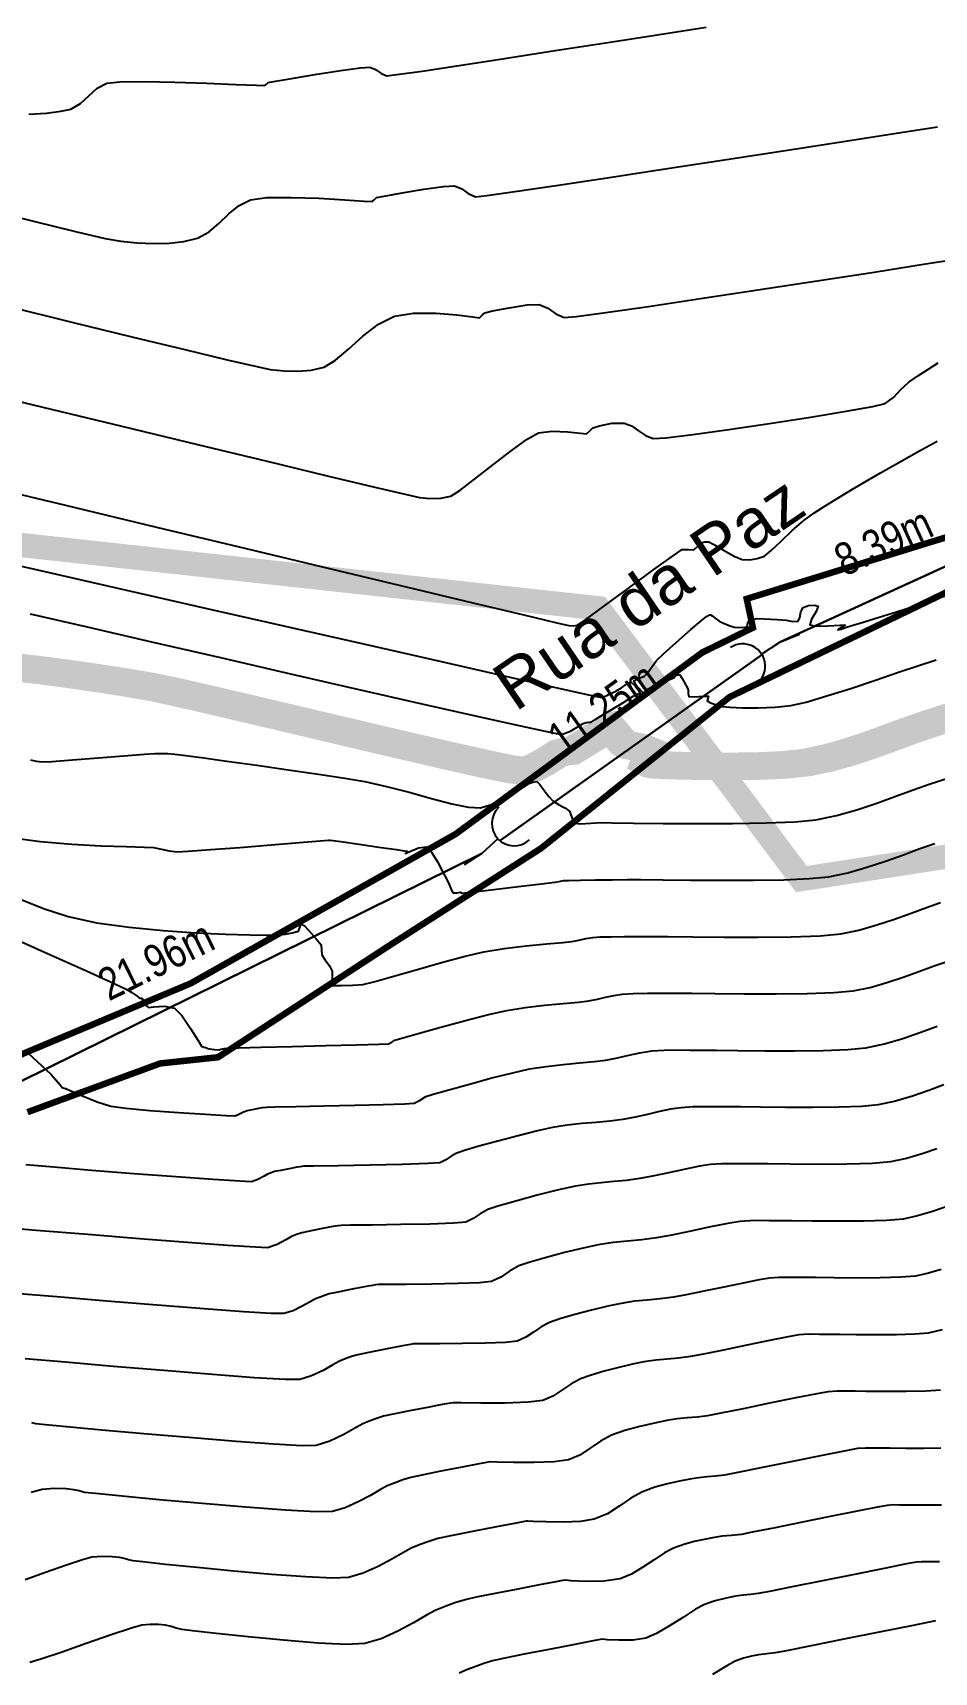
# Model space of a CAD drawing. Extents: x 360931 to 362237, y 7351473 to 7352200.
# Drawn here: x 361418.2 to 361446, y 7351632.7 to 7351683.3 of the extents above; entities that cross this region are included whole.
import ezdxf
from ezdxf.enums import TextEntityAlignment as Align

# ---------------------------------------------------------------- set-up
doc = ezdxf.new("R2010")
doc.units = 0
for name, color, linetype in [('A_Curvas Intermediarias', 37, 'Continuous'), ('A_Curvas Mestras', 32, 'Continuous'), ('LISTAGEM_TEXTO', 7, 'Continuous'), ('PONTOS-Pontos - Água_U', 1, 'Continuous'), ('PS_IND_COMPRIMENTO', 7, 'Continuous'), ('ZZ-Carimbo Texto', 7, 'Continuous')]:
    doc.layers.add(name, color=color, linetype=linetype)
doc.layers.add('TUBO_PE_80_NTS194_PN_12_5', color=5, linetype='Continuous', lineweight=30)
doc.styles.add('CARIMBO', font='arial.ttf', dxfattribs={"height": 2})
doc.styles.add('ROMANS', font='arial.ttf', dxfattribs={"height": 2})
picture_1 = doc.add_image_def('image1.tif', size_in_pixel=(23490, 20550))

# ---------------------------------------------------------------- blocks, each defined once
blk = doc.blocks.new('*U1152')
for p, q in [((-0.135, 0), (0, 0)), ((0, 0), (0.128, -0.025))]:
    blk.add_line(p, q)
blk.add_arc((-0.272, 0), 0.138, 270.0906, 90.0906)
blk = doc.blocks.new('*U1153')
for p, q in [((-0.135, 0), (0, 0)), ((0, 0), (0.128, -0.025))]:
    blk.add_line(p, q)
blk.add_arc((-0.272, 0), 0.138, 270.0906, 90.0906)

msp = doc.modelspace()

# ---------------------------------------------------------------- linework, layer by layer
at = {"color": 0, "const_width": 0.2}
for points in [[(361412.568, 7351649.564), (361423.092, 7351653.98), (361431.258, 7351658.585), (361438.854, 7351664.179), (361440.415, 7351664.944), (361440.224, 7351665.833), (361448.455, 7351668.374), (361451.634, 7351671.14), (361451.57, 7351679.047), (361452.079, 7351686.611), (361456.305, 7351688.802), (361456.052, 7351695.047), (361453.496, 7351694.922), (361451.724, 7351695.616), (361447.458, 7351701.365), (361445.694, 7351704.072), (361443.28, 7351706.114), (361431.558, 7351713.087), (361426.053, 7351704.347), (361421.922, 7351700.852), (361413.675, 7351692.547)], [(361452.65, 7351673.523), (361452.267, 7351670.75), (361451.916, 7351669.857), (361448.342, 7351666.984), (361439.698, 7351662.808), (361433.889, 7351658.146), (361429.264, 7351655.181), (361423.935, 7351651.704), (361422.149, 7351651.513), (361418.063, 7351650.011)]]:
    msp.add_lwpolyline(points, dxfattribs=at)
at = {"layer": 'A_Curvas Intermediarias', "flags": 128}
for points, elevation in [([(361418.104, 7351680.769), (361418.646, 7351680.805), (361419.091, 7351680.86), (361419.396, 7351680.929), (361419.693, 7351681.1), (361419.951, 7351681.336), (361420.208, 7351681.569), (361420.506, 7351681.731), (361420.913, 7351681.77), (361421.661, 7351681.775), (361422.602, 7351681.756), (361423.591, 7351681.724), (361424.481, 7351681.689), (361425.125, 7351681.662), (361425.378, 7351681.652), (361425.429, 7351681.699), (361425.48, 7351681.748), (361425.705, 7351681.788), (361426.257, 7351681.883), (361426.98, 7351682.002), (361427.718, 7351682.118), (361428.314, 7351682.202), (361428.612, 7351682.226), (361428.787, 7351682.148), (361428.948, 7351682.032), (361429.124, 7351681.955), (361429.441, 7351681.99), (361430.22, 7351682.102), (361431.36, 7351682.274), (361432.762, 7351682.489), (361434.325, 7351682.732), (361435.949, 7351682.984), (361437.533, 7351683.231), (361438.977, 7351683.454)], 33), ([(361416.803, 7351677.836), (361418.295, 7351677.464), (361419.547, 7351677.157), (361420.461, 7351676.944), (361420.938, 7351676.853), (361421.44, 7351676.811), (361421.941, 7351676.788), (361422.427, 7351676.797), (361422.885, 7351676.848), (361423.301, 7351676.953), (361423.658, 7351677.143), (361423.971, 7351677.408), (361424.269, 7351677.697), (361424.581, 7351677.957), (361424.939, 7351678.137), (361425.44, 7351678.202), (361426.191, 7351678.209), (361427.043, 7351678.179), (361427.842, 7351678.132), (361428.439, 7351678.091), (361428.682, 7351678.076), (361428.749, 7351678.137), (361428.816, 7351678.2), (361429.055, 7351678.248), (361429.607, 7351678.348), (361430.28, 7351678.46), (361430.883, 7351678.547), (361431.223, 7351678.568), (361431.442, 7351678.471), (361431.644, 7351678.326), (361431.863, 7351678.229), (361432.214, 7351678.266), (361433.077, 7351678.386), (361434.349, 7351678.574), (361435.928, 7351678.812), (361437.712, 7351679.084), (361439.597, 7351679.374), (361441.481, 7351679.665), (361443.263, 7351679.941), (361444.838, 7351680.185), (361446.104, 7351680.38)], 32), ([(361417.447, 7351674.851), (361419.43, 7351674.365), (361421.28, 7351673.912), (361422.907, 7351673.517), (361424.22, 7351673.201), (361425.128, 7351672.99), (361425.54, 7351672.905), (361425.971, 7351672.866), (361426.391, 7351672.85), (361426.801, 7351672.878), (361427.205, 7351672.976), (361427.556, 7351673.185), (361427.957, 7351673.531), (361428.401, 7351673.93), (361428.875, 7351674.295), (361429.372, 7351674.542), (361429.962, 7351674.638), (361430.642, 7351674.636), (361431.288, 7351674.583), (361431.777, 7351674.523), (361431.987, 7351674.5), (361432.069, 7351674.574), (361432.151, 7351674.653), (361432.393, 7351674.709), (361432.901, 7351674.808), (361433.455, 7351674.893), (361433.834, 7351674.91), (361434.098, 7351674.793), (361434.339, 7351674.619), (361434.603, 7351674.503), (361434.983, 7351674.539), (361435.887, 7351674.66), (361437.196, 7351674.849), (361438.795, 7351675.087), (361440.565, 7351675.355), (361442.39, 7351675.635), (361444.151, 7351675.907), (361445.731, 7351676.155), (361447.013, 7351676.358)], 31), ([(361416.472, 7351669.378), (361419.232, 7351668.718), (361422.042, 7351668.046), (361424.802, 7351667.386), (361427.412, 7351666.761), (361429.774, 7351666.196), (361431.788, 7351665.714), (361433.354, 7351665.34), (361434.373, 7351665.098), (361434.745, 7351665.011), (361434.882, 7351665.004), (361435.015, 7351665.022), (361435.27, 7351665.201), (361435.856, 7351665.629), (361436.61, 7351666.183), (361437.367, 7351666.738), (361437.965, 7351667.169), (361438.239, 7351667.353), (361438.427, 7351667.351), (361438.595, 7351667.347), (361438.723, 7351667.456), (361438.822, 7351667.558), (361438.938, 7351667.589), (361439.056, 7351667.594), (361439.208, 7351667.51), (361439.504, 7351667.333), (361439.833, 7351667.151), (361440.082, 7351667.051), (361440.315, 7351667.038), (361440.546, 7351667.074), (361440.767, 7351667.154), (361440.982, 7351667.319), (361441.281, 7351667.609), (361441.627, 7351667.945), (361441.981, 7351668.249), (361442.292, 7351668.47), (361442.658, 7351668.709), (361443.061, 7351668.959), (361443.484, 7351669.212), (361443.907, 7351669.462), (361444.347, 7351669.717), (361444.914, 7351670.04), (361445.525, 7351670.382), (361446.096, 7351670.695)], 29), ([(361415.727, 7351667.326), (361418.237, 7351666.755), (361420.888, 7351666.152), (361423.585, 7351665.539), (361426.232, 7351664.938), (361428.735, 7351664.37), (361430.998, 7351663.857), (361432.928, 7351663.421), (361434.428, 7351663.083), (361435.404, 7351662.865), (361435.762, 7351662.789), (361435.916, 7351662.856), (361436.015, 7351662.917), (361436.081, 7351662.932), (361436.188, 7351662.99), (361436.364, 7351663.089), (361436.515, 7351663.205), (361436.664, 7351663.268), (361436.792, 7351663.155), (361436.935, 7351662.962), (361437.005, 7351662.859), (361437.076, 7351662.899), (361436.987, 7351662.991), (361436.823, 7351663.169), (361436.746, 7351663.308), (361436.881, 7351663.379), (361437.076, 7351663.451), (361437.183, 7351663.574), (361437.306, 7351663.753), (361437.446, 7351663.929), (361437.662, 7351664.135), (361438.054, 7351664.491), (361438.501, 7351664.885), (361438.816, 7351665.152), (361438.988, 7351665.287), (361439.058, 7351665.333), (361439.076, 7351665.339), (361439.105, 7351665.337), (361439.164, 7351665.312), (361439.25, 7351665.243), (361439.375, 7351665.148), (361439.513, 7351665.08), (361439.679, 7351665.009), (361439.834, 7351664.963), (361440.08, 7351664.953), (361440.236, 7351664.974), (361440.25, 7351665.052), (361440.264, 7351665.134), (361440.373, 7351665.181), (361440.53, 7351665.224), (361440.774, 7351665.219), (361441.167, 7351665.196), (361441.443, 7351665.177), (361441.64, 7351665.135), (361441.807, 7351665.141), (361441.863, 7351665.257), (361441.896, 7351665.432), (361441.966, 7351665.566), (361442.123, 7351665.628), (361442.31, 7351665.643), (361442.427, 7351665.604), (361442.368, 7351665.447), (361442.22, 7351665.208), (361442.173, 7351665.029), (361442.369, 7351664.989), (361442.737, 7351664.999), (361443.094, 7351665.023), (361443.258, 7351665.022), (361443.147, 7351664.946), (361443.035, 7351664.879), (361443.132, 7351664.899), (361443.267, 7351664.947), (361443.434, 7351664.999), (361443.807, 7351665.114), (361444.302, 7351665.269), (361444.836, 7351665.436), (361445.324, 7351665.591), (361445.793, 7351665.743), (361446.404, 7351665.943)], 28), ([(361418.142, 7351665.369), (361419.898, 7351664.966), (361421.886, 7351664.509), (361424.008, 7351664.021), (361426.167, 7351663.524), (361428.268, 7351663.043), (361430.214, 7351662.599), (361431.908, 7351662.216), (361433.254, 7351661.915), (361434.155, 7351661.721), (361434.515, 7351661.656), (361434.791, 7351661.754), (361435.049, 7351661.907), (361435.181, 7351661.993), (361435.279, 7351662.017), (361435.357, 7351662.033), (361435.433, 7351662.037), (361435.555, 7351662.112), (361435.823, 7351662.277), (361436.101, 7351662.446), (361436.405, 7351662.633), (361436.725, 7351662.829), (361436.889, 7351662.917), (361436.95, 7351662.844), (361437.011, 7351662.771), (361437.122, 7351662.82), (361437.214, 7351662.887), (361437.16, 7351662.955), (361437.105, 7351663.022), (361437.331, 7351663.127), (361437.747, 7351663.302), (361437.975, 7351663.398), (361438.034, 7351663.474), (361438.097, 7351663.489), (361438.164, 7351663.495), (361438.232, 7351663.383), (361438.347, 7351663.174), (361438.416, 7351663.036), (361438.421, 7351662.919), (361438.436, 7351662.82), (361438.605, 7351662.816), (361438.892, 7351662.833), (361439.049, 7351662.837), (361439.025, 7351662.765), (361439.001, 7351662.69), (361439.09, 7351662.643), (361439.281, 7351662.569), (361439.483, 7351662.514), (361439.7, 7351662.495), (361440.09, 7351662.478), (361440.582, 7351662.474), (361441.105, 7351662.492), (361441.587, 7351662.543), (361442.059, 7351662.651), (361442.697, 7351662.839), (361443.431, 7351663.075), (361444.19, 7351663.329), (361444.903, 7351663.57), (361445.498, 7351663.767), (361446.059, 7351663.949)], 27), ([(361417.532, 7351658.477), (361418.47, 7351658.354), (361419.429, 7351658.274), (361420.333, 7351658.224), (361421.105, 7351658.197), (361421.669, 7351658.182), (361421.948, 7351658.169), (361422.193, 7351658.123), (361422.426, 7351658.071), (361422.671, 7351658.04), (361423.01, 7351658.055), (361423.706, 7351658.104), (361424.61, 7351658.173), (361425.573, 7351658.249), (361426.448, 7351658.32), (361427.086, 7351658.372), (361427.337, 7351658.393), (361427.405, 7351658.391), (361427.474, 7351658.388), (361427.719, 7351658.353), (361428.288, 7351658.271), (361428.962, 7351658.174), (361429.433, 7351658.105), (361429.672, 7351658.07), (361429.752, 7351658.058), (361429.763, 7351658.056), (361429.758, 7351658.047), (361429.731, 7351658.009), (361429.715, 7351657.984), (361429.843, 7351658.05), (361430.112, 7351658.164), (361430.357, 7351658.189), (361430.516, 7351658.028), (361430.699, 7351657.726), (361430.865, 7351657.409), (361430.971, 7351657.2), (361431.055, 7351657.026), (361431.131, 7351656.856), (361431.184, 7351656.768), (361431.304, 7351656.77), (361431.4, 7351656.788), (361431.446, 7351656.759), (361431.739, 7351656.793), (361432.435, 7351656.875), (361433.273, 7351656.974), (361433.987, 7351657.058), (361434.314, 7351657.098), (361434.445, 7351657.126), (361434.577, 7351657.15), (361434.743, 7351657.156), (361435.1, 7351657.163), (361435.569, 7351657.17), (361436.075, 7351657.177), (361436.54, 7351657.184), (361436.957, 7351657.183), (361437.635, 7351657.175), (361438.493, 7351657.165), (361439.453, 7351657.159), (361440.437, 7351657.16), (361441.365, 7351657.176), (361442.158, 7351657.21), (361442.739, 7351657.268), (361443.336, 7351657.391), (361443.928, 7351657.558), (361444.504, 7351657.749), (361445.051, 7351657.948), (361445.56, 7351658.136), (361446.02, 7351658.295)], 24), ([(361417.508, 7351656.707), (361418.562, 7351656.288), (361419.319, 7351656.038), (361420.201, 7351655.851), (361421.199, 7351655.711), (361422.241, 7351655.609), (361423.255, 7351655.54), (361424.169, 7351655.497), (361424.912, 7351655.475), (361425.412, 7351655.465), (361425.597, 7351655.463), (361425.646, 7351655.443), (361425.694, 7351655.425), (361425.739, 7351655.454), (361425.786, 7351655.485), (361425.883, 7351655.489), (361426.009, 7351655.497), (361426.217, 7351655.534), (361426.412, 7351655.59), (361426.46, 7351655.707), (361426.488, 7351655.803), (361426.54, 7351655.788), (361426.593, 7351655.765), (361426.723, 7351655.626), (361426.96, 7351655.359), (361427.108, 7351655.165), (361427.124, 7351655.013), (361427.135, 7351654.857), (361427.226, 7351654.713), (361427.366, 7351654.52), (361427.455, 7351654.359), (361427.45, 7351654.135), (361427.42, 7351653.993), (361427.381, 7351653.956), (361427.347, 7351653.922), (361427.46, 7351653.916), (361427.734, 7351653.914), (361428.077, 7351653.922), (361428.394, 7351653.949), (361428.731, 7351654.03), (361429.313, 7351654.193), (361430.041, 7351654.403), (361430.818, 7351654.625), (361431.546, 7351654.82), (361432.127, 7351654.954), (361432.751, 7351655.054), (361433.424, 7351655.134), (361434.056, 7351655.196), (361434.557, 7351655.241), (361434.837, 7351655.271), (361435.055, 7351655.315), (361435.264, 7351655.363), (361435.483, 7351655.399), (361435.701, 7351655.411), (361436.042, 7351655.419), (361436.459, 7351655.423), (361436.901, 7351655.426), (361437.321, 7351655.431), (361437.789, 7351655.429), (361438.561, 7351655.42), (361439.527, 7351655.41), (361440.576, 7351655.407), (361441.598, 7351655.418), (361442.484, 7351655.45), (361443.123, 7351655.51), (361443.682, 7351655.625), (361444.236, 7351655.781), (361444.775, 7351655.96), (361445.287, 7351656.146), (361445.764, 7351656.322), (361446.193, 7351656.471)], 23), ([(361417.003, 7351655.656), (361418.588, 7351654.943), (361419.879, 7351654.363), (361420.756, 7351653.966), (361421.103, 7351653.807), (361421.278, 7351653.697), (361421.441, 7351653.582), (361421.516, 7351653.529), (361421.584, 7351653.522), (361421.664, 7351653.403), (361421.743, 7351653.283), (361421.792, 7351653.24), (361421.953, 7351653.261), (361422.29, 7351653.278), (361422.598, 7351653.22), (361422.82, 7351652.987), (361423.091, 7351652.592), (361423.322, 7351652.217), (361423.427, 7351652.045), (361423.496, 7351652.02), (361423.562, 7351652.001), (361423.616, 7351651.979), (361423.67, 7351651.959), (361423.822, 7351651.946), (361423.966, 7351651.936), (361424.023, 7351651.954), (361424.124, 7351651.969), (361424.273, 7351651.988), (361424.564, 7351651.996), (361425.268, 7351652.013), (361426.219, 7351652.036), (361427.252, 7351652.062), (361428.202, 7351652.086), (361428.902, 7351652.106), (361429.187, 7351652.118), (361429.286, 7351652.172), (361429.385, 7351652.231), (361429.597, 7351652.295), (361430.104, 7351652.441), (361430.795, 7351652.635), (361431.556, 7351652.84), (361432.272, 7351653.023), (361432.831, 7351653.148), (361433.399, 7351653.238), (361433.998, 7351653.308), (361434.565, 7351653.363), (361435.04, 7351653.407), (361435.359, 7351653.444), (361435.623, 7351653.495), (361435.874, 7351653.553), (361436.125, 7351653.608), (361436.39, 7351653.649), (361436.728, 7351653.669), (361437.156, 7351653.675), (361437.63, 7351653.675), (361438.101, 7351653.678), (361438.538, 7351653.677), (361439.257, 7351653.668), (361440.156, 7351653.659), (361441.134, 7351653.656), (361442.086, 7351653.666), (361442.911, 7351653.696), (361443.507, 7351653.751), (361444.028, 7351653.859), (361444.544, 7351654.004), (361445.045, 7351654.171), (361445.523, 7351654.345), (361445.967, 7351654.508), (361446.367, 7351654.647)], 22), ([(361418.084, 7351651.833), (361418.373, 7351651.558), (361418.627, 7351651.325), (361418.789, 7351651.171), (361418.933, 7351651.01), (361419.068, 7351650.851), (361419.134, 7351650.775), (361419.189, 7351650.755), (361419.246, 7351650.736), (361419.397, 7351650.667), (361419.755, 7351650.51), (361420.206, 7351650.332), (361420.637, 7351650.2), (361421.092, 7351650.137), (361421.838, 7351650.068), (361422.712, 7351650.002), (361423.549, 7351649.947), (361424.188, 7351649.911), (361424.465, 7351649.902), (361424.621, 7351649.966), (361424.724, 7351650.023), (361424.779, 7351650.044), (361424.835, 7351650.063), (361424.997, 7351650.097), (361425.192, 7351650.134), (361425.308, 7351650.152), (361425.424, 7351650.165), (361425.687, 7351650.171), (361426.328, 7351650.184), (361427.198, 7351650.202), (361428.147, 7351650.224), (361429.027, 7351650.246), (361429.687, 7351650.267), (361429.98, 7351650.286), (361430.16, 7351650.382), (361430.338, 7351650.492), (361430.565, 7351650.563), (361431.045, 7351650.702), (361431.68, 7351650.879), (361432.372, 7351651.065), (361433.023, 7351651.229), (361433.536, 7351651.343), (361434.047, 7351651.423), (361434.571, 7351651.484), (361435.074, 7351651.531), (361435.522, 7351651.572), (361435.881, 7351651.617), (361436.244, 7351651.687), (361436.588, 7351651.767), (361436.932, 7351651.842), (361437.296, 7351651.898), (361437.679, 7351651.924), (361438.068, 7351651.929), (361438.468, 7351651.925), (361438.882, 7351651.925), (361439.287, 7351651.924), (361439.953, 7351651.916), (361440.786, 7351651.907), (361441.692, 7351651.905), (361442.575, 7351651.914), (361443.339, 7351651.941), (361443.89, 7351651.993), (361444.469, 7351652.117), (361445.039, 7351652.287), (361445.585, 7351652.479), (361446.091, 7351652.666)], 21), ([(361446.084, 7351648.885), (361445.625, 7351648.724), (361445.145, 7351648.581), (361444.658, 7351648.477), (361444.097, 7351648.428), (361443.31, 7351648.406), (361442.425, 7351648.402), (361441.567, 7351648.409), (361440.864, 7351648.417), (361440.444, 7351648.42), (361440.102, 7351648.42), (361439.775, 7351648.424), (361439.449, 7351648.42), (361439.11, 7351648.397), (361438.769, 7351648.343), (361438.339, 7351648.254), (361437.861, 7351648.148), (361437.376, 7351648.045), (361436.926, 7351647.962), (361436.518, 7351647.909), (361436.127, 7351647.871), (361435.741, 7351647.838), (361435.351, 7351647.795), (361434.945, 7351647.731), (361434.423, 7351647.615), (361433.769, 7351647.451), (361433.106, 7351647.273), (361432.557, 7351647.115), (361432.245, 7351647.012), (361432.013, 7351646.881), (361431.8, 7351646.732), (361431.565, 7351646.622), (361431.193, 7351646.589), (361430.463, 7351646.564), (361429.563, 7351646.545), (361428.681, 7351646.532), (361428.006, 7351646.524), (361427.725, 7351646.52), (361427.627, 7351646.509), (361427.53, 7351646.494), (361427.37, 7351646.464), (361427.049, 7351646.403), (361426.715, 7351646.337), (361426.514, 7351646.293), (361426.355, 7351646.241), (361426.2, 7351646.179), (361426.021, 7351646.081), (361425.752, 7351645.936), (361425.462, 7351645.835), (361425.091, 7351645.846), (361424.226, 7351645.903), (361422.992, 7351645.995), (361421.516, 7351646.11), (361419.921, 7351646.238), (361418.335, 7351646.367), (361416.881, 7351646.487)], 19), ([(361446.334, 7351647.088), (361445.918, 7351646.943), (361445.483, 7351646.813), (361445.042, 7351646.718), (361444.534, 7351646.674), (361443.821, 7351646.654), (361443.019, 7351646.651), (361442.242, 7351646.657), (361441.606, 7351646.665), (361441.225, 7351646.667), (361440.915, 7351646.667), (361440.619, 7351646.671), (361440.324, 7351646.667), (361440.016, 7351646.646), (361439.647, 7351646.585), (361439.111, 7351646.475), (361438.504, 7351646.345), (361437.918, 7351646.222), (361437.448, 7351646.135), (361436.988, 7351646.077), (361436.547, 7351646.037), (361436.107, 7351645.994), (361435.65, 7351645.925), (361435.183, 7351645.824), (361434.606, 7351645.681), (361434.016, 7351645.524), (361433.514, 7351645.379), (361433.198, 7351645.273), (361432.912, 7351645.11), (361432.649, 7351644.926), (361432.358, 7351644.79), (361431.991, 7351644.752), (361431.32, 7351644.727), (361430.509, 7351644.711), (361429.722, 7351644.703), (361429.123, 7351644.7), (361428.876, 7351644.698), (361428.787, 7351644.687), (361428.699, 7351644.674), (361428.496, 7351644.636), (361428.07, 7351644.555), (361427.623, 7351644.466), (361427.354, 7351644.408), (361427.211, 7351644.364), (361427.077, 7351644.314), (361426.938, 7351644.257), (361426.775, 7351644.17), (361426.532, 7351644.032), (361426.247, 7351643.892), (361425.961, 7351643.801), (361425.575, 7351643.808), (361424.715, 7351643.861), (361423.503, 7351643.95), (361422.059, 7351644.063), (361420.506, 7351644.19), (361418.963, 7351644.318), (361417.552, 7351644.437)], 18), ([(361446.211, 7351645.161), (361445.821, 7351645.045), (361445.426, 7351644.96), (361444.971, 7351644.921), (361444.332, 7351644.903), (361443.613, 7351644.9), (361442.917, 7351644.905), (361442.347, 7351644.912), (361442.006, 7351644.914), (361441.728, 7351644.914), (361441.463, 7351644.918), (361441.199, 7351644.914), (361440.923, 7351644.895), (361440.611, 7351644.844), (361440.115, 7351644.745), (361439.517, 7351644.62), (361438.904, 7351644.491), (361438.361, 7351644.38), (361437.97, 7351644.308), (361437.557, 7351644.256), (361437.161, 7351644.22), (361436.766, 7351644.181), (361436.355, 7351644.119), (361435.944, 7351644.032), (361435.443, 7351643.911), (361434.927, 7351643.775), (361434.471, 7351643.643), (361434.152, 7351643.533), (361433.891, 7351643.393), (361433.654, 7351643.228), (361433.416, 7351643.072), (361433.151, 7351642.958), (361432.789, 7351642.915), (361432.177, 7351642.89), (361431.456, 7351642.877), (361430.764, 7351642.874), (361430.241, 7351642.875), (361430.027, 7351642.876), (361429.947, 7351642.866), (361429.868, 7351642.854), (361429.621, 7351642.808), (361429.091, 7351642.706), (361428.53, 7351642.596), (361428.193, 7351642.523), (361428.016, 7351642.467), (361427.848, 7351642.406), (361427.676, 7351642.335), (361427.473, 7351642.227), (361427.17, 7351642.054), (361426.816, 7351641.88), (361426.46, 7351641.767), (361426.011, 7351641.771), (361425.063, 7351641.828), (361423.765, 7351641.924), (361422.263, 7351642.044), (361420.702, 7351642.175), (361419.231, 7351642.302), (361417.996, 7351642.411)], 17), ([(361446.246, 7351643.3), (361445.81, 7351643.202), (361445.408, 7351643.167), (361444.843, 7351643.151), (361444.208, 7351643.149), (361443.592, 7351643.153), (361443.088, 7351643.159), (361442.787, 7351643.161), (361442.462, 7351643.162), (361442.152, 7351643.164), (361441.829, 7351643.144), (361441.5, 7351643.088), (361440.927, 7351642.974), (361440.224, 7351642.829), (361439.508, 7351642.68), (361438.892, 7351642.555), (361438.493, 7351642.481), (361438.126, 7351642.434), (361437.775, 7351642.403), (361437.424, 7351642.369), (361437.059, 7351642.313), (361436.705, 7351642.24), (361436.28, 7351642.141), (361435.837, 7351642.026), (361435.428, 7351641.907), (361435.105, 7351641.793), (361434.802, 7351641.631), (361434.527, 7351641.439), (361434.251, 7351641.258), (361433.944, 7351641.126), (361433.488, 7351641.071), (361432.784, 7351641.047), (361432.033, 7351641.044), (361431.431, 7351641.05), (361431.177, 7351641.053), (361431.107, 7351641.044), (361431.037, 7351641.034), (361430.842, 7351640.998), (361430.387, 7351640.911), (361429.829, 7351640.803), (361429.326, 7351640.702), (361429.033, 7351640.637), (361428.821, 7351640.571), (361428.62, 7351640.497), (361428.414, 7351640.413), (361428.171, 7351640.283), (361427.809, 7351640.077), (361427.384, 7351639.869), (361426.958, 7351639.733), (361426.521, 7351639.73), (361425.657, 7351639.777), (361424.493, 7351639.861), (361423.155, 7351639.969), (361421.772, 7351640.088), (361420.47, 7351640.204), (361419.376, 7351640.305), (361418.617, 7351640.376), (361418.321, 7351640.405), (361418.197, 7351640.436)], 16), ([(361446.205, 7351639.656), (361445.68, 7351639.646), (361445.118, 7351639.648), (361444.635, 7351639.653), (361444.348, 7351639.655), (361444.109, 7351639.656), (361443.88, 7351639.657), (361443.642, 7351639.643), (361443.278, 7351639.577), (361442.551, 7351639.433), (361441.638, 7351639.247), (361440.714, 7351639.059), (361439.955, 7351638.906), (361439.537, 7351638.826), (361439.264, 7351638.792), (361439.002, 7351638.768), (361438.741, 7351638.743), (361438.469, 7351638.702), (361438.152, 7351638.639), (361437.784, 7351638.557), (361437.394, 7351638.45), (361437.012, 7351638.314), (361436.653, 7351638.118), (361436.299, 7351637.872), (361435.931, 7351637.634), (361435.529, 7351637.463), (361435.1, 7351637.396), (361434.566, 7351637.375), (361434.043, 7351637.382), (361433.642, 7351637.399), (361433.479, 7351637.408), (361433.427, 7351637.402), (361433.375, 7351637.394), (361433.122, 7351637.347), (361432.518, 7351637.232), (361431.775, 7351637.088), (361431.103, 7351636.954), (361430.712, 7351636.867), (361430.43, 7351636.779), (361430.164, 7351636.681), (361429.889, 7351636.569), (361429.647, 7351636.442), (361429.292, 7351636.238), (361428.865, 7351636.006), (361428.406, 7351635.799), (361427.956, 7351635.666), (361427.47, 7351635.649), (361426.636, 7351635.688), (361425.58, 7351635.765), (361424.425, 7351635.865), (361423.297, 7351635.973), (361422.321, 7351636.072), (361421.621, 7351636.147), (361421.322, 7351636.182), (361421.179, 7351636.215), (361421.043, 7351636.255), (361420.9, 7351636.285), (361420.678, 7351636.306), (361420.368, 7351636.317), (361420.051, 7351636.294), (361419.756, 7351636.211), (361419.24, 7351636.038), (361418.616, 7351635.82), (361417.997, 7351635.602)], 14), ([(361446.224, 7351637.895), (361445.762, 7351637.896), (361445.365, 7351637.901), (361445.129, 7351637.902), (361444.933, 7351637.903), (361444.744, 7351637.904), (361444.549, 7351637.892), (361444.252, 7351637.839), (361443.624, 7351637.714), (361442.795, 7351637.547), (361441.893, 7351637.365), (361441.051, 7351637.194), (361440.396, 7351637.063), (361440.059, 7351636.999), (361439.76, 7351636.964), (361439.472, 7351636.938), (361439.173, 7351636.896), (361438.911, 7351636.844), (361438.606, 7351636.776), (361438.282, 7351636.687), (361437.965, 7351636.574), (361437.692, 7351636.427), (361437.373, 7351636.215), (361437.026, 7351635.983), (361436.67, 7351635.773), (361436.322, 7351635.631), (361435.822, 7351635.557), (361435.269, 7351635.55), (361434.819, 7351635.571), (361434.63, 7351635.586), (361434.544, 7351635.575), (361434.342, 7351635.537), (361433.839, 7351635.441), (361433.171, 7351635.313), (361432.475, 7351635.177), (361431.889, 7351635.058), (361431.552, 7351634.982), (361431.235, 7351634.883), (361430.936, 7351634.773), (361430.627, 7351634.647), (361430.355, 7351634.505), (361429.956, 7351634.275), (361429.476, 7351634.015), (361428.961, 7351633.781), (361428.454, 7351633.632), (361427.897, 7351633.608), (361427.015, 7351633.649), (361425.955, 7351633.733), (361424.861, 7351633.839), (361423.878, 7351633.945), (361423.15, 7351634.029), (361422.823, 7351634.07), (361422.65, 7351634.11), (361422.486, 7351634.159), (361422.313, 7351634.195), (361422.1, 7351634.216), (361421.847, 7351634.223), (361421.587, 7351634.203), (361421.265, 7351634.107), (361420.645, 7351633.897), (361419.875, 7351633.63), (361419.103, 7351633.361), (361418.476, 7351633.15), (361418.14, 7351633.051)], 13), ([(361446.164, 7351636.147), (361445.91, 7351636.149), (361445.756, 7351636.15), (361445.609, 7351636.151), (361445.455, 7351636.142), (361445.148, 7351636.085), (361444.463, 7351635.949), (361443.548, 7351635.765), (361442.554, 7351635.565), (361441.629, 7351635.378), (361440.921, 7351635.237), (361440.582, 7351635.172), (361440.344, 7351635.144), (361440.115, 7351635.123), (361439.878, 7351635.09), (361439.592, 7351635.032), (361439.256, 7351634.95), (361438.919, 7351634.835), (361438.649, 7351634.688), (361438.272, 7351634.448), (361437.848, 7351634.179), (361437.442, 7351633.942), (361437.115, 7351633.799), (361436.721, 7351633.741), (361436.284, 7351633.735), (361435.929, 7351633.752), (361435.78, 7351633.764), (361435.713, 7351633.755), (361435.491, 7351633.713), (361434.932, 7351633.607), (361434.19, 7351633.464), (361433.417, 7351633.313), (361432.767, 7351633.181), (361432.392, 7351633.097), (361432.124, 7351633.016), (361431.873, 7351632.928), (361431.624, 7351632.831), (361431.365, 7351632.725)], 12), ([(361446.044, 7351634.331), (361445.302, 7351634.183), (361444.303, 7351633.983), (361443.215, 7351633.765), (361442.207, 7351633.563), (361441.447, 7351633.411), (361441.104, 7351633.345), (361440.928, 7351633.324), (361440.758, 7351633.309), (361440.583, 7351633.284), (361440.37, 7351633.241), (361440.122, 7351633.18), (361439.872, 7351633.095), (361439.607, 7351632.949), (361439.17, 7351632.682)], 11)]:
    msp.add_lwpolyline(points, dxfattribs=dict(at, elevation=elevation))
at = {"layer": 'A_Curvas Mestras', "flags": 128}
for points, elevation in [([(361416.104, 7351672.328), (361418.535, 7351671.741), (361420.968, 7351671.154), (361423.305, 7351670.589), (361425.448, 7351670.072), (361427.301, 7351669.626), (361428.766, 7351669.276), (361429.746, 7351669.045), (361430.143, 7351668.958), (361430.475, 7351668.93), (361430.796, 7351668.933), (361431.11, 7351668.999), (361431.385, 7351669.17), (361431.841, 7351669.519), (361432.395, 7351669.957), (361432.963, 7351670.4), (361433.462, 7351670.758), (361433.805, 7351670.947), (361434.23, 7351671.004), (361434.703, 7351670.982), (361435.098, 7351670.938), (361435.291, 7351670.923), (361435.389, 7351671.012), (361435.487, 7351671.105), (361435.693, 7351671.169), (361436.068, 7351671.245), (361436.445, 7351671.252), (361436.674, 7351671.163), (361436.888, 7351671.015), (361437.105, 7351670.868), (361437.343, 7351670.777), (361437.734, 7351670.801), (361438.559, 7351670.901), (361439.673, 7351671.056), (361440.93, 7351671.242), (361442.185, 7351671.437), (361443.293, 7351671.62), (361444.11, 7351671.767), (361444.49, 7351671.857), (361444.753, 7351672.045), (361444.976, 7351672.284), (361445.221, 7351672.516), (361445.518, 7351672.713), (361446.126, 7351673.103)], 30), ([(361418.157, 7351660.87), (361418.331, 7351660.832), (361418.513, 7351660.808), (361418.822, 7351660.824), (361419.45, 7351660.871), (361420.24, 7351660.934), (361421.031, 7351660.999), (361421.666, 7351661.049), (361421.985, 7351661.071), (361422.193, 7351661.071), (361422.393, 7351661.064), (361422.6, 7351661.049), (361422.862, 7351661.016), (361423.427, 7351660.941), (361424.211, 7351660.834), (361425.129, 7351660.706), (361426.097, 7351660.567), (361427.03, 7351660.43), (361427.844, 7351660.303), (361428.453, 7351660.2), (361429.122, 7351660.053), (361429.823, 7351659.87), (361430.509, 7351659.681), (361431.134, 7351659.518), (361431.654, 7351659.411), (361432.022, 7351659.391), (361432.481, 7351659.535), (361432.953, 7351659.785), (361433.333, 7351660.027), (361433.514, 7351660.145), (361433.638, 7351660.187), (361433.756, 7351660.2), (361433.847, 7351660.11), (361433.939, 7351659.984), (361434.017, 7351659.881), (361434.128, 7351659.737), (361434.257, 7351659.601), (361434.428, 7351659.492), (361434.625, 7351659.389), (361434.765, 7351659.288), (361434.831, 7351659.091), (361434.904, 7351658.922), (361435.1, 7351658.897), (361435.423, 7351658.917), (361435.759, 7351658.937), (361436.077, 7351658.934), (361436.739, 7351658.924), (361437.645, 7351658.914), (361438.695, 7351658.907), (361439.79, 7351658.91), (361440.831, 7351658.927), (361441.719, 7351658.964), (361442.355, 7351659.026), (361442.991, 7351659.157), (361443.621, 7351659.334), (361444.233, 7351659.538), (361444.816, 7351659.75), (361445.357, 7351659.95), (361445.846, 7351660.119), (361446.454, 7351660.316)], 25), ([(361446.3, 7351650.854), (361445.835, 7351650.682), (361445.332, 7351650.506), (361444.807, 7351650.349), (361444.274, 7351650.235), (361443.767, 7351650.187), (361443.063, 7351650.162), (361442.25, 7351650.153), (361441.416, 7351650.156), (361440.649, 7351650.164), (361440.035, 7351650.171), (361439.663, 7351650.173), (361439.288, 7351650.173), (361438.931, 7351650.178), (361438.575, 7351650.173), (361438.203, 7351650.147), (361437.88, 7351650.099), (361437.533, 7351650.027), (361437.167, 7351649.943), (361436.788, 7351649.86), (361436.403, 7351649.789), (361436.004, 7351649.738), (361435.583, 7351649.698), (361435.144, 7351649.659), (361434.695, 7351649.609), (361434.241, 7351649.537), (361433.773, 7351649.434), (361433.183, 7351649.287), (361432.555, 7351649.12), (361431.975, 7351648.959), (361431.525, 7351648.828), (361431.292, 7351648.752), (361431.115, 7351648.651), (361430.952, 7351648.538), (361430.772, 7351648.454), (361430.396, 7351648.427), (361429.607, 7351648.401), (361428.618, 7351648.379), (361427.641, 7351648.361), (361426.889, 7351648.349), (361426.574, 7351648.343), (361426.467, 7351648.33), (361426.361, 7351648.314), (361426.173, 7351648.279), (361425.865, 7351648.218), (361425.674, 7351648.178), (361425.568, 7351648.142), (361425.462, 7351648.101), (361425.352, 7351648.039), (361425.165, 7351647.939), (361424.964, 7351647.869), (361424.608, 7351647.88), (361423.784, 7351647.933), (361422.644, 7351648.014), (361421.343, 7351648.113), (361420.034, 7351648.217), (361418.872, 7351648.314), (361418.011, 7351648.393)], 20), ([(361446.194, 7351641.444), (361445.755, 7351641.409), (361445.136, 7351641.398), (361444.474, 7351641.399), (361443.905, 7351641.406), (361443.567, 7351641.408), (361443.286, 7351641.409), (361443.016, 7351641.41), (361442.736, 7351641.394), (361442.389, 7351641.333), (361441.739, 7351641.203), (361440.931, 7351641.038), (361440.111, 7351640.869), (361439.423, 7351640.73), (361439.015, 7351640.654), (361438.695, 7351640.613), (361438.388, 7351640.586), (361438.082, 7351640.556), (361437.764, 7351640.507), (361437.382, 7351640.43), (361436.933, 7351640.326), (361436.473, 7351640.199), (361436.058, 7351640.054), (361435.714, 7351639.869), (361435.401, 7351639.651), (361435.087, 7351639.444), (361434.737, 7351639.295), (361434.294, 7351639.234), (361433.675, 7351639.211), (361433.037, 7351639.213), (361432.536, 7351639.224), (361432.328, 7351639.231), (361432.267, 7351639.223), (361432.206, 7351639.214), (361431.982, 7351639.172), (361431.453, 7351639.072), (361430.802, 7351638.946), (361430.214, 7351638.828), (361429.873, 7351638.752), (361429.625, 7351638.675), (361429.392, 7351638.589), (361429.151, 7351638.491), (361428.939, 7351638.38), (361428.628, 7351638.201), (361428.254, 7351637.998), (361427.852, 7351637.816), (361427.457, 7351637.7), (361426.952, 7351637.691), (361426.014, 7351637.741), (361424.795, 7351637.832), (361423.447, 7351637.946), (361422.124, 7351638.067), (361420.976, 7351638.176), (361420.158, 7351638.258), (361419.821, 7351638.293), (361419.654, 7351638.336), (361419.487, 7351638.376), (361419.256, 7351638.397), (361418.89, 7351638.41), (361418.515, 7351638.386), (361418.174, 7351638.292)], 15)]:
    msp.add_lwpolyline(points, dxfattribs=dict(at, elevation=elevation))
at = {"layer": 'LISTAGEM_TEXTO', "color": 3, "const_width": 0.75, "elevation": 82}
msp.add_lwpolyline([(361523.7, 7351756.873), (361511.33, 7351757.982), (361498.466, 7351765.259), (361495.486, 7351771.577), (361464.036, 7351756.741), (361458.263, 7351746.907), (361448.957, 7351726.83), (361437.449, 7351720.38), (361434.744, 7351715.83), (361412.836, 7351678.871), (361412.627, 7351668.067), (361435.653, 7351665.543), (361441.908, 7351657.196), (361503.026, 7351666.652), (361536.566, 7351681.165), (361551.447, 7351668.93), (361566.951, 7351662.595), (361569.508, 7351649.105), (361593.285, 7351639.839), (361727.858, 7351658.655), (361789.322, 7351701.351), (361828.667, 7351718.275)], dxfattribs=at)
at = {"layer": 'LISTAGEM_TEXTO', "color": 41, "true_color": 0xf4ee51, "const_width": 0.85, "elevation": 26}
for points in [[(361417.594, 7351663.735), (361417.873, 7351663.713), (361418.211, 7351663.676), (361418.789, 7351663.603), (361419.53, 7351663.503), (361420.36, 7351663.383), (361421.203, 7351663.252), (361421.984, 7351663.117), (361422.646, 7351662.978), (361423.691, 7351662.739), (361425.017, 7351662.429), (361426.519, 7351662.075), (361428.093, 7351661.703), (361429.636, 7351661.34), (361431.043, 7351661.014), (361432.212, 7351660.752), (361433.037, 7351660.58), (361433.416, 7351660.527), (361433.741, 7351660.629), (361434.074, 7351660.806), (361434.347, 7351660.981), (361434.495, 7351661.072), (361434.662, 7351661.115), (361434.779, 7351661.137), (361434.841, 7351661.14), (361434.902, 7351661.144), (361435.075, 7351661.248), (361435.444, 7351661.474), (361435.811, 7351661.7), (361435.984, 7351661.807), (361436.037, 7351661.842), (361436.089, 7351661.869), (361436.199, 7351661.743), (361436.393, 7351661.511), (361436.497, 7351661.384), (361436.552, 7351661.348), (361436.745, 7351661.309), (361437.109, 7351661.224), (361437.327, 7351661.135), (361437.282, 7351660.952), (361437.219, 7351660.801), (361437.311, 7351660.753), (361437.429, 7351660.724), (361437.635, 7351660.714), (361438.146, 7351660.695), (361438.873, 7351660.678), (361439.724, 7351660.67), (361440.609, 7351660.68), (361441.437, 7351660.716), (361442.118, 7351660.788), (361442.792, 7351660.927), (361443.46, 7351661.114), (361444.109, 7351661.331), (361444.727, 7351661.555), (361445.301, 7351661.767), (361445.819, 7351661.946), (361446.463, 7351662.155)], [(361417.727, 7351663.71), (361418.065, 7351663.672), (361418.642, 7351663.6), (361419.383, 7351663.499), (361420.213, 7351663.38), (361421.056, 7351663.249), (361421.837, 7351663.114), (361422.499, 7351662.974), (361423.545, 7351662.736), (361424.87, 7351662.426), (361426.372, 7351662.072), (361427.946, 7351661.699), (361429.489, 7351661.337), (361430.897, 7351661.01), (361432.065, 7351660.748), (361432.89, 7351660.577), (361433.269, 7351660.524), (361433.595, 7351660.625), (361433.927, 7351660.803), (361434.2, 7351660.977), (361434.348, 7351661.069), (361434.516, 7351661.112), (361434.632, 7351661.134), (361434.694, 7351661.137), (361434.755, 7351661.141), (361434.929, 7351661.245), (361435.297, 7351661.471), (361435.665, 7351661.697), (361435.838, 7351661.803), (361435.89, 7351661.838), (361435.942, 7351661.866), (361436.052, 7351661.74), (361436.246, 7351661.507), (361436.351, 7351661.381), (361436.405, 7351661.345), (361436.599, 7351661.306), (361436.962, 7351661.22), (361437.18, 7351661.132), (361437.135, 7351660.949), (361437.072, 7351660.798), (361437.164, 7351660.75), (361437.283, 7351660.721), (361437.488, 7351660.711), (361437.999, 7351660.692), (361438.726, 7351660.675), (361439.577, 7351660.666), (361440.462, 7351660.676), (361441.29, 7351660.713), (361441.971, 7351660.784), (361442.645, 7351660.923), (361443.313, 7351661.111), (361443.962, 7351661.327), (361444.58, 7351661.552), (361445.154, 7351661.764), (361445.672, 7351661.943), (361446.316, 7351662.152), (361447.015, 7351662.38)]]:
    msp.add_lwpolyline(points, dxfattribs=at)
at = {"layer": 'TUBO_PE_80_NTS194_PN_12_5', "linetype": 'Continuous'}
for points in [[(361441.244, 7351664.498), (361448.876, 7351667.993)], [(361432.627, 7351658.382), (361440.693, 7351664.106)], [(361413.309, 7351648.717), (361432.067, 7351657.984)]]:
    msp.add_lwpolyline(points, dxfattribs=at)

# ---------------------------------------------------------------- block references
at = {"layer": 'PONTOS-Pontos - Água_U', "xscale": 5, "yscale": 5, "zscale": 5}
for name, p, rotation in [('*U1153', (361441.244, 7351664.498), 33.08829202507266), ('*U1152', (361432.067, 7351657.984), 222.965549015607)]:
    msp.add_blockref(name, p, dxfattribs=dict(at, rotation=rotation))

# ---------------------------------------------------------------- texts
at = {"layer": 'PS_IND_COMPRIMENTO', "style": 'ROMANS', "width": 0.8}
for s, rotation, p in [('8.39m', 24.6048, (361444.436, 7351667.609)), ('11.25m', 35.3648, (361435.792, 7351662.468)), ('21.96m', 26.2913, (361422.023, 7351654.695))]:
    msp.add_text(s, height=1, rotation=rotation, dxfattribs=at).set_placement(p, align=Align.MIDDLE_CENTER)
at = {"layer": 'ZZ-Carimbo Texto', "style": 'CARIMBO'}
msp.add_text('Rua da Paz', height=1.5, rotation=34.217, dxfattribs=at).set_placement((361437.201, 7351666.028), align=Align.MIDDLE_CENTER)

# ---------------------------------------------------------------- pictures from other files: only their frames are drawn
at = {"lineweight": 30}
image = msp.add_image(picture_1, insert=(361177.259, 7351517.423, -3.228), size_in_units=(579.285, 506.782), dxfattribs=dict(at, fade=58))
image.dxf.flags = 15

doc.saveas('drawing.dxf')
